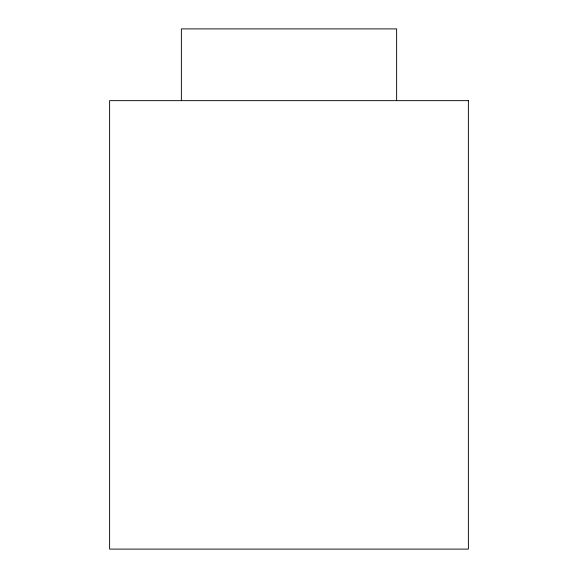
<?xml version="1.0" encoding="UTF-8"?>
<svg xmlns="http://www.w3.org/2000/svg" width="578" height="578" viewBox="0 0 578 578"><rect width="100%" height="100%" fill="white"/><g stroke="black" fill="none" stroke-linecap="round" stroke-linejoin="round"><path stroke-width="0.87" d="M396.631 100.651L396.631 28.9L181.369 28.9L181.369 100.651M468.382 100.651L109.618 100.651L109.618 549.1L468.382 549.1L468.382 100.651"/></g></svg>
